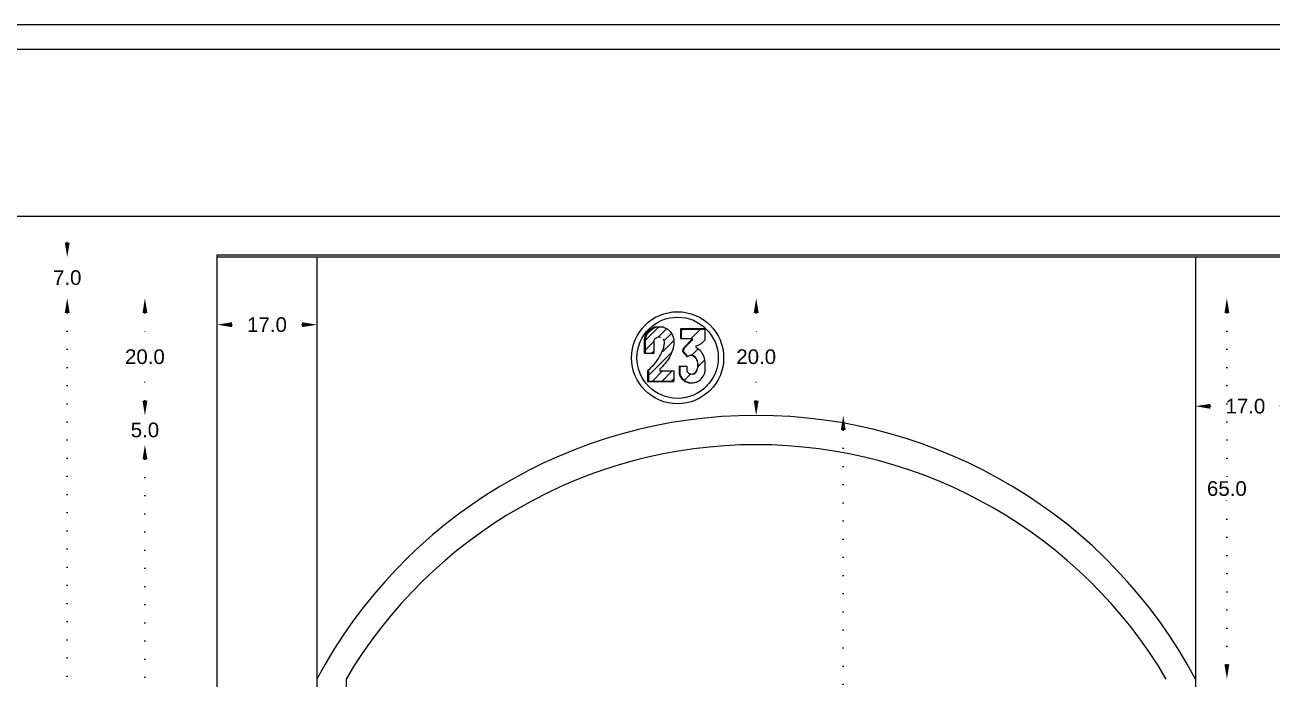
# Model space of a CAD drawing. Header units: inches. Extents: x 104 to 9740, y 936 to 6735.
# Drawn here: x 5600.3 to 5813.1, y 2481.9 to 2593.5 of the extents above; entities that cross this region are included whole.
import ezdxf

# ---------------------------------------------------------------- set-up
doc = ezdxf.new("R2010")
doc.units = ezdxf.units.IN
doc.header["$MEASUREMENT"] = 0
doc.linetypes.add('ACAD_ISO07W100', pattern=[3, 0, -3])
doc.styles.get("Standard").update_dxf_attribs({"font": 'arial.ttf'})
doc.dimstyles.new('Copy of Standard', dxfattribs={"dimtxt": 2.5, "dimasz": 2.5, "dimexe": 0.18, "dimexo": 0.0625, "dimgap": 0.09, "dimtad": 0, "dimtih": 1, "dimtoh": 1, "dimdec": 1, "dimzin": 0, "dimdsep": 46, "dimtxsty": 'Standard', "dimcen": 0.09, "dimse1": 1, "dimse2": 1, "dimadec": 0, "dimazin": 0, "dimtfac": 1, "dimtdec": 1, "dimtix": 1, "dimtofl": 0, "dimtmove": 0, "dimatfit": 3, "dimfxl": 1, "dimtolj": 1, "dimtzin": 0, "dimarcsym": 0})
doc.dimstyles.get("Standard").update_dxf_attribs({"dimtxt": 3, "dimasz": 2.5, "dimexe": 0.18, "dimexo": 0.0625, "dimgap": 0.09, "dimtad": 0, "dimtih": 1, "dimtoh": 1, "dimdec": 1, "dimzin": 0, "dimdsep": 46, "dimtxsty": 'Standard', "dimcen": 0.09, "dimse1": 1, "dimse2": 1, "dimadec": 0, "dimazin": 0, "dimtfac": 1, "dimtdec": 1, "dimtix": 1, "dimtofl": 0, "dimtmove": 0, "dimatfit": 0, "dimfxl": 1, "dimtolj": 1, "dimtzin": 0, "dimarcsym": 0})

# ---------------------------------------------------------------- blocks, each defined once
blk = doc.blocks.new('*D542')
at = {"color": 0, "linetype": 'ACAD_ISO07W100', "lineweight": -2, "transparency": 16777216}
for p, q in [((5635.58, 2542.38), (5638.37, 2542.38)), ((5647.58, 2542.38), (5644.8, 2542.38))]:
    blk.add_line(p, q, dxfattribs=at)
at = {"color": 0, "transparency": 16777216}
for points in [[(5635.58, 2542.8), (5635.58, 2541.96), (5633.08, 2542.38)], [(5647.58, 2542.8), (5647.58, 2541.96), (5650.08, 2542.38)]]:
    blk.add_solid(points, dxfattribs=at)
at = {"layer": 'Defpoints', "color": 0, "transparency": 16777216}
for p in [(5633.08, 2554.3), (5650.08, 2546.9), (5633.08, 2542.38)]:
    blk.add_point(p, dxfattribs=at)
at = {"color": 0, "lineweight": 20, "transparency": 16777216, "insert": (5641.58, 2542.38), "char_height": 2.5, "attachment_point": 5}
blk.add_mtext('\\A1;17.0', dxfattribs=at)
blk = doc.blocks.new('*D498')
at = {"color": 0, "linetype": 'ACAD_ISO07W100', "lineweight": -2, "transparency": 16777216}
for p, q in [((5657.58, 2406.21), (5720.89, 2406.21)), ((5792.58, 2406.21), (5729.27, 2406.21))]:
    blk.add_line(p, q, dxfattribs=at)
at = {"color": 0, "transparency": 16777216}
for points in [[(5657.58, 2406.62), (5657.58, 2405.79), (5655.08, 2406.21)], [(5792.58, 2406.62), (5792.58, 2405.79), (5795.08, 2406.21)]]:
    blk.add_solid(points, dxfattribs=at)
at = {"layer": 'Defpoints', "color": 0, "transparency": 16777216}
for p in [(5655.08, 2546.9), (5795.08, 2546.9), (5795.08, 2406.21)]:
    blk.add_point(p, dxfattribs=at)
at = {"color": 0, "lineweight": 20, "transparency": 16777216, "insert": (5725.08, 2406.21), "char_height": 2.5, "attachment_point": 5}
blk.add_mtext('\\A1;140.0', dxfattribs=at)
blk = doc.blocks.new('*D538')
at = {"color": 0, "linetype": 'ACAD_ISO07W100', "lineweight": -2, "transparency": 16777216}
for p, q in [((5802.58, 2528.46), (5805.37, 2528.46)), ((5814.58, 2528.46), (5811.8, 2528.46))]:
    blk.add_line(p, q, dxfattribs=at)
at = {"color": 0, "transparency": 16777216}
for points in [[(5802.58, 2528.87), (5802.58, 2528.04), (5800.08, 2528.46)], [(5814.58, 2528.87), (5814.58, 2528.04), (5817.08, 2528.46)]]:
    blk.add_solid(points, dxfattribs=at)
at = {"layer": 'Defpoints', "color": 0, "transparency": 16777216}
for p in [(5800.08, 2546.9), (5817.08, 2546.9), (5800.08, 2528.46)]:
    blk.add_point(p, dxfattribs=at)
at = {"color": 0, "lineweight": 20, "transparency": 16777216, "insert": (5808.58, 2528.46), "char_height": 2.5, "attachment_point": 5}
blk.add_mtext('\\A1;17.0', dxfattribs=at)
blk = doc.blocks.new('*D563')
at = {"color": 0, "linetype": 'ACAD_ISO07W100', "lineweight": -2, "transparency": 16777216}
for p, q in [((5620.74, 2544.4), (5620.74, 2538.27)), ((5620.74, 2529.4), (5620.74, 2535.53))]:
    blk.add_line(p, q, dxfattribs=at)
at = {"color": 0, "transparency": 16777216}
for points in [[(5620.33, 2544.4), (5621.16, 2544.4), (5620.74, 2546.9)], [(5620.33, 2529.4), (5621.16, 2529.4), (5620.74, 2526.9)]]:
    blk.add_solid(points, dxfattribs=at)
at = {"layer": 'Defpoints', "color": 0, "transparency": 16777216}
for p in [(5620.74, 2546.9), (5725.08, 2546.9), (5620.74, 2526.9)]:
    blk.add_point(p, dxfattribs=at)
at = {"color": 0, "lineweight": 20, "transparency": 16777216, "insert": (5620.74, 2536.9), "char_height": 2.5, "attachment_point": 5}
blk.add_mtext('\\A1;20.0', dxfattribs=at)
blk = doc.blocks.new('*D564')
at = {"color": 0, "linetype": 'ACAD_ISO07W100', "lineweight": -2, "transparency": 16777216}
for p, q in [((5805.42, 2544.4), (5805.42, 2515.77)), ((5805.42, 2484.4), (5805.42, 2513.03))]:
    blk.add_line(p, q, dxfattribs=at)
at = {"color": 0, "transparency": 16777216}
for points in [[(5805.01, 2544.4), (5805.84, 2544.4), (5805.42, 2546.9)], [(5805.01, 2484.4), (5805.84, 2484.4), (5805.42, 2481.9)]]:
    blk.add_solid(points, dxfattribs=at)
at = {"layer": 'Defpoints', "color": 0, "transparency": 16777216}
for p in [(5800.08, 2546.9), (5800.08, 2481.9), (5805.42, 2481.9)]:
    blk.add_point(p, dxfattribs=at)
at = {"color": 0, "lineweight": 20, "transparency": 16777216, "insert": (5805.42, 2514.4), "char_height": 2.5, "attachment_point": 5}
blk.add_mtext('\\A1;65.0', dxfattribs=at)
blk = doc.blocks.new('*D509')
at = {"color": 0, "linetype": 'ACAD_ISO07W100', "lineweight": -2, "transparency": 16777216}
for p, q in [((5620.74, 2519.4), (5620.74, 2447.27)), ((5620.74, 2372.4), (5620.74, 2444.53))]:
    blk.add_line(p, q, dxfattribs=at)
at = {"color": 0, "transparency": 16777216}
for points in [[(5620.33, 2519.4), (5621.16, 2519.4), (5620.74, 2521.9)], [(5620.33, 2372.4), (5621.16, 2372.4), (5620.74, 2369.9)]]:
    blk.add_solid(points, dxfattribs=at)
at = {"layer": 'Defpoints', "color": 0, "transparency": 16777216}
for p in [(5620.74, 2521.9), (5620.74, 2369.9), (5725.08, 2369.9)]:
    blk.add_point(p, dxfattribs=at)
at = {"color": 0, "lineweight": 20, "transparency": 16777216, "insert": (5620.74, 2445.9), "char_height": 2.5, "attachment_point": 5}
blk.add_mtext('\\A1;152.0', dxfattribs=at)
blk = doc.blocks.new('*D592')
at = {"color": 0, "linetype": 'ACAD_ISO07W100', "lineweight": -2, "transparency": 16777216}
for p, q in [((5620.74, 2529.4), (5620.74, 2531.9)), ((5620.74, 2519.4), (5620.74, 2516.9))]:
    blk.add_line(p, q, dxfattribs=at)
at = {"color": 0, "transparency": 16777216}
for points in [[(5620.33, 2529.4), (5621.16, 2529.4), (5620.74, 2526.9)], [(5620.33, 2519.4), (5621.16, 2519.4), (5620.74, 2521.9)]]:
    blk.add_solid(points, dxfattribs=at)
at = {"layer": 'Defpoints', "color": 0, "transparency": 16777216}
for p in [(5620.74, 2526.9), (5620.74, 2521.9), (5620.74, 2521.9)]:
    blk.add_point(p, dxfattribs=at)
at = {"color": 0, "lineweight": 20, "transparency": 16777216, "insert": (5620.74, 2524.4), "char_height": 2.5, "attachment_point": 5}
blk.add_mtext('\\A1;5.0', dxfattribs=at)
blk = doc.blocks.new('*D598')
at = {"color": 0, "linetype": 'ACAD_ISO07W100', "lineweight": -2, "transparency": 16777216}
for p, q in [((5725.08, 2544.4), (5725.08, 2538.27)), ((5725.08, 2529.4), (5725.08, 2535.53))]:
    blk.add_line(p, q, dxfattribs=at)
at = {"color": 0, "transparency": 16777216}
for points in [[(5724.66, 2544.4), (5725.5, 2544.4), (5725.08, 2546.9)], [(5724.66, 2529.4), (5725.5, 2529.4), (5725.08, 2526.9)]]:
    blk.add_solid(points, dxfattribs=at)
at = {"layer": 'Defpoints', "color": 0, "transparency": 16777216}
for p in [(5725.08, 2546.9), (5725.08, 2546.9), (5725.08, 2526.9)]:
    blk.add_point(p, dxfattribs=at)
at = {"color": 0, "lineweight": 20, "transparency": 16777216, "insert": (5725.08, 2536.9), "char_height": 2.5, "attachment_point": 5}
blk.add_mtext('\\A1;20.0', dxfattribs=at)
blk = doc.blocks.new('*D668')
at = {"color": 0, "linetype": 'ACAD_ISO07W100', "lineweight": -2, "transparency": 16777216}
for p, q in [((5607.48, 2544.4), (5607.48, 2416.97)), ((5607.48, 2286.8), (5607.48, 2414.23))]:
    blk.add_line(p, q, dxfattribs=at)
at = {"color": 0, "transparency": 16777216}
for points in [[(5607.06, 2544.4), (5607.9, 2544.4), (5607.48, 2546.9)], [(5607.06, 2286.8), (5607.9, 2286.8), (5607.48, 2284.3)]]:
    blk.add_solid(points, dxfattribs=at)
at = {"layer": 'Defpoints', "color": 0, "transparency": 16777216}
for p in [(5607.48, 2546.9), (5633.08, 2546.9), (5633.08, 2284.3)]:
    blk.add_point(p, dxfattribs=at)
at = {"color": 0, "lineweight": 20, "transparency": 16777216, "insert": (5607.48, 2415.6), "char_height": 2.5, "attachment_point": 5}
blk.add_mtext('\\A1;262.6', dxfattribs=at)
blk = doc.blocks.new('*D669')
at = {"color": 0, "linetype": 'ACAD_ISO07W100', "lineweight": -2, "transparency": 16777216}
for p, q in [((5607.48, 2556.4), (5607.48, 2558.9)), ((5607.48, 2544.4), (5607.48, 2541.9))]:
    blk.add_line(p, q, dxfattribs=at)
at = {"color": 0, "transparency": 16777216}
for points in [[(5607.06, 2556.4), (5607.9, 2556.4), (5607.48, 2553.9)], [(5607.06, 2544.4), (5607.9, 2544.4), (5607.48, 2546.9)]]:
    blk.add_solid(points, dxfattribs=at)
at = {"layer": 'Defpoints', "color": 0, "transparency": 16777216}
for p in [(5607.48, 2553.9), (5633.08, 2553.9), (5633.08, 2546.9)]:
    blk.add_point(p, dxfattribs=at)
at = {"color": 0, "lineweight": 20, "transparency": 16777216, "insert": (5607.48, 2550.4), "char_height": 2.5, "attachment_point": 5}
blk.add_mtext('\\A1;7.0', dxfattribs=at)
blk = doc.blocks.new('*D889')
at = {"color": 0, "linetype": 'ACAD_ISO07W100', "lineweight": -2, "transparency": 16777216}
for p, q in [((5739.94, 2524.4), (5739.94, 2450.02)), ((5739.94, 2372.4), (5739.94, 2446.78))]:
    blk.add_line(p, q, dxfattribs=at)
at = {"color": 0, "transparency": 16777216}
for points in [[(5739.53, 2524.4), (5740.36, 2524.4), (5739.94, 2526.9)], [(5739.53, 2372.4), (5740.36, 2372.4), (5739.94, 2369.9)]]:
    blk.add_solid(points, dxfattribs=at)
at = {"layer": 'Defpoints', "color": 0, "transparency": 16777216}
for p in [(5725.08, 2526.9), (5725.08, 2369.9), (5739.94, 2369.9)]:
    blk.add_point(p, dxfattribs=at)
at = {"color": 0, "lineweight": 20, "transparency": 16777216, "insert": (5739.94, 2448.4), "char_height": 3, "attachment_point": 5}
blk.add_mtext('\\A1;157.0', dxfattribs=at)

msp = doc.modelspace()

# ---------------------------------------------------------------- hatches: boundary and pattern name
at = {"lineweight": 20}
h = msp.add_hatch(dxfattribs=at)
h.set_pattern_fill('ANSI31', color=256, scale=9.218651)
h.set_pattern_definition([(45, (5070.7744, 3110.2445), (-0.8148213, 0.8148213), [])])
h.paths.add_polyline_path([(5711, 2534.5), (5708.64, 2534.5), (5708.64, 2534.78), (5708.88, 2535.01), (5709.11, 2535.25), (5709.33, 2535.5), (5709.54, 2535.75), (5709.74, 2536.02), (5709.93, 2536.29), (5710.11, 2536.57), (5710.28, 2536.86), (5710.43, 2537.16), (5710.57, 2537.46), (5710.7, 2537.77), (5710.74, 2537.89), (5710.82, 2538.08), (5710.88, 2538.27), (5710.93, 2538.47), (5710.97, 2538.67), (5711, 2538.88), (5711.02, 2539.08), (5711.03, 2539.29), (5711.03, 2539.49), (5711.02, 2539.7), (5711, 2539.9), (5710.8, 2540.6), (5710.41, 2541.21), (5709.87, 2541.68), (5709.28, 2541.95), (5708.66, 2542.04), (5707.95, 2541.94), (5707.3, 2541.64), (5706.76, 2541.17), (5706.38, 2540.57), (5706.18, 2539.88), (5706.19, 2539.16), (5706.19, 2537.51), (5707.66, 2537.51), (5707.66, 2539.68), (5707.8, 2539.94), (5707.99, 2540.13), (5708.23, 2540.25), (5708.5, 2540.29), (5708.66, 2540.26), (5708.76, 2540.25), (5708.76, 2540.24), (5708.92, 2540.22), (5709.16, 2540.1), (5709.35, 2539.92), (5709.47, 2539.68), (5709.52, 2539.42), (5709.52, 2539.26), (5709.51, 2539.09), (5709.49, 2538.92), (5709.47, 2538.76), (5709.44, 2538.59), (5709.4, 2538.43), (5709.35, 2538.27), (5709.3, 2538.11), (5709.23, 2537.96), (5709.16, 2537.81), (5709.08, 2537.63), (5708.92, 2537.31), (5708.75, 2537), (5708.57, 2536.69), (5708.37, 2536.39), (5708.16, 2536.1), (5707.95, 2535.82), (5707.72, 2535.54), (5707.48, 2535.27), (5707.23, 2535.02), (5706.97, 2534.77), (5706.71, 2534.53), (5706.71, 2532.71), (5711, 2532.71)])
h = msp.add_hatch(dxfattribs=at)
h.set_pattern_fill('ANSI31', color=256, scale=17)
h.set_pattern_definition([(45, (4681.0425, 3424.4275), (-1.502602, 1.502602), [])])
h.paths.add_polyline_path([(5716.37, 2541.64), (5712.27, 2541.64), (5712.27, 2540.05), (5714.06, 2540.05), (5714.15, 2540.02), (5714.15, 2539.75), (5712.89, 2538.47), (5712.81, 2538.38), (5712.77, 2538.33), (5712.74, 2538.28), (5712.72, 2538.23), (5712.69, 2538.17), (5712.67, 2538.11), (5712.66, 2538.05), (5712.65, 2538), (5712.63, 2537.87), (5712.64, 2537.81), (5713.38, 2536.95), (5713.4, 2536.97), (5713.5, 2537.04), (5713.6, 2537.09), (5713.71, 2537.13), (5713.82, 2537.16), (5713.93, 2537.16), (5714.03, 2537.16), (5714.15, 2537.16), (5714.26, 2537.13), (5714.36, 2537.09), (5714.46, 2537.04), (5714.56, 2536.97), (5714.64, 2536.89), (5714.78, 2536.72), (5714.9, 2536.54), (5715, 2536.34), (5715.08, 2536.14), (5715.13, 2535.93), (5715.17, 2535.71), (5715.18, 2535.49), (5715.17, 2535.27), (5715.14, 2535.06), (5715.08, 2534.85), (5715, 2534.64), (5714.9, 2534.44), (5714.83, 2534.3), (5714.74, 2534.17), (5714.62, 2534.07), (5714.47, 2533.99), (5714.38, 2533.96), (5714.23, 2533.91), (5714.06, 2533.89), (5713.9, 2533.91), (5713.75, 2533.96), (5713.6, 2534.03), (5713.48, 2534.14), (5713.38, 2534.27), (5713.31, 2534.42), (5713.31, 2535.23), (5712.07, 2535.23), (5712.07, 2533.9), (5712.16, 2533.7), (5712.27, 2533.5), (5712.4, 2533.32), (5712.54, 2533.15), (5712.71, 2532.99), (5712.89, 2532.86), (5713.08, 2532.74), (5713.28, 2532.64), (5713.49, 2532.57), (5713.71, 2532.51), (5713.94, 2532.48), (5714.16, 2532.47), (5714.43, 2532.5), (5714.7, 2532.55), (5714.96, 2532.63), (5715.15, 2532.72), (5715.35, 2532.84), (5715.57, 2533.01), (5715.77, 2533.2), (5715.94, 2533.41), (5716.09, 2533.64), (5716.21, 2533.89), (5716.31, 2534.15), (5716.37, 2534.42), (5716.37, 2535.81), (5716.36, 2536.07), (5716.32, 2536.34), (5716.27, 2536.6), (5716.19, 2536.86), (5716.09, 2537.11), (5715.97, 2537.34), (5715.82, 2537.57), (5715.66, 2537.79), (5715.49, 2537.99), (5715.29, 2538.17), (5715.08, 2538.34), (5714.86, 2538.49), (5714.86, 2538.76), (5715, 2538.81), (5715.15, 2538.86), (5715.29, 2538.92), (5715.43, 2538.99), (5715.56, 2539.07), (5715.69, 2539.15), (5715.82, 2539.24), (5715.94, 2539.34), (5716.05, 2539.44), (5716.16, 2539.55), (5716.27, 2539.66), (5716.37, 2539.78)])

# ---------------------------------------------------------------- linework, layer by layer
for p, q in [((5633.08, 2554.3), (6175.78, 2554.3)), ((5633.08, 2284.3), (5633.08, 2554.3)), ((6175.78, 2553.9), (5633.08, 2553.9)), ((5650.08, 2553.9), (5650.08, 2284.3)), ((5800.08, 2553.9), (5800.08, 2284.3)), ((5712.15, 2541.68), (5712.15, 2540.05)), ((5712.15, 2540.05), (5712.27, 2540.05)), ((5712.27, 2541.64), (5712.27, 2540.05)), ((5712.27, 2540.05), (5714.06, 2540.05)), ((5714.06, 2540.05), (5714.15, 2540.02)), ((5714.15, 2540.02), (5714.15, 2539.75)), ((5714.38, 2533.96), (5714.23, 2533.91)), ((5655.08, 2481.9), (5655.08, 2369.9))]:
    msp.add_line(p, q, dxfattribs=at)
for points in [[(5489.39, 1993.79), (6337.6, 1993.79), (6337.6, 2593.54), (5489.39, 2593.54)], [(5496, 2589.42), (5856.52, 2589.42), (5856.52, 2560.86), (5496, 2560.86)], [(5497.34, 2019.91), (6329.41, 2019.91), (6328.07, 2560.86), (5496, 2560.86)], [(5712.27, 2541.64), (5716.37, 2541.64), (5716.37, 2541.68), (5712.15, 2541.68)], [(5714.15, 2537.16), (5714.03, 2537.16), (5713.93, 2537.16), (5714.05, 2537.16), (5714.16, 2537.13), (5714.27, 2537.09), (5714.37, 2537.04), (5714.46, 2536.97), (5714.55, 2536.89), (5714.69, 2536.72), (5714.81, 2536.53), (5714.91, 2536.34), (5714.99, 2536.13), (5715.05, 2535.92), (5715.08, 2535.7), (5715.09, 2535.48), (5715.08, 2535.26), (5715.05, 2535.04), (5714.99, 2534.82), (5714.91, 2534.61), (5714.82, 2534.42), (5714.74, 2534.27), (5714.65, 2534.14), (5714.52, 2534.03), (5714.38, 2533.96), (5714.47, 2533.99), (5714.62, 2534.07), (5714.74, 2534.17), (5714.83, 2534.3), (5714.9, 2534.44), (5715, 2534.64), (5715.08, 2534.85), (5715.14, 2535.06), (5715.17, 2535.27), (5715.18, 2535.49), (5715.17, 2535.71), (5715.13, 2535.93), (5715.08, 2536.14), (5715, 2536.34), (5714.9, 2536.54), (5714.78, 2536.72), (5714.64, 2536.89), (5714.56, 2536.97), (5714.46, 2537.04), (5714.36, 2537.09), (5714.26, 2537.13)]]:
    msp.add_lwpolyline(points, close=True, dxfattribs=at)
for points in [[(5706, 2537.51), (5706, 2539.18), (5705.99, 2539.9), (5706.19, 2540.6), (5706.58, 2541.21), (5707.12, 2541.68), (5707.78, 2541.99), (5708.5, 2542.09), (5709.21, 2541.99), (5709.28, 2541.95), (5709.87, 2541.68), (5710.41, 2541.21), (5710.8, 2540.6), (5711, 2539.9), (5711.02, 2539.7), (5711.03, 2539.49), (5711.03, 2539.29), (5711.02, 2539.08), (5711, 2538.88), (5710.97, 2538.67), (5710.93, 2538.47), (5710.88, 2538.27), (5710.82, 2538.08), (5710.74, 2537.89), (5710.7, 2537.77), (5710.57, 2537.46), (5710.43, 2537.16), (5710.28, 2536.86), (5710.11, 2536.57), (5709.93, 2536.29), (5709.74, 2536.02), (5709.54, 2535.75), (5709.33, 2535.5), (5709.11, 2535.25), (5708.88, 2535.01), (5708.64, 2534.78), (5708.64, 2534.5), (5711, 2534.5), (5711, 2532.71), (5711, 2532.66), (5706.52, 2532.66)], [(5706.19, 2537.51), (5706.19, 2539.16), (5706.18, 2539.88), (5706.38, 2540.57), (5706.76, 2541.17), (5707.3, 2541.64), (5707.95, 2541.94), (5708.66, 2542.04), (5709.28, 2541.95)], [(5706, 2537.51), (5706.19, 2537.51), (5707.67, 2537.51), (5707.67, 2539.63), (5707.68, 2539.71), (5707.8, 2539.94), (5708, 2540.13), (5708.23, 2540.25), (5708.5, 2540.29), (5708.66, 2540.26), (5708.76, 2540.25), (5708.77, 2540.25)], [(5709.19, 2539.94), (5709.32, 2539.7), (5709.36, 2539.44), (5709.36, 2539.27), (5709.35, 2539.1), (5709.34, 2538.94), (5709.31, 2538.77), (5709.28, 2538.6), (5709.24, 2538.44), (5709.19, 2538.28), (5709.14, 2538.12), (5709.07, 2537.96), (5709, 2537.81), (5708.92, 2537.63), (5708.76, 2537.31), (5708.59, 2536.99), (5708.4, 2536.68), (5708.2, 2536.38), (5707.99, 2536.09), (5707.78, 2535.8), (5707.54, 2535.52), (5707.3, 2535.25), (5707.05, 2534.99), (5706.79, 2534.74), (5706.52, 2534.5), (5706.52, 2532.66), (5706.71, 2532.71), (5711, 2532.71)], [(5714.06, 2539.78), (5712.78, 2538.49), (5712.7, 2538.39), (5712.66, 2538.34), (5712.63, 2538.29), (5712.6, 2538.24), (5712.58, 2538.18), (5712.56, 2538.12), (5712.55, 2538.06), (5712.53, 2538), (5712.52, 2537.88), (5712.52, 2537.82), (5713.32, 2536.89), (5713.38, 2536.95), (5713.4, 2536.97), (5713.5, 2537.04), (5713.6, 2537.09), (5713.71, 2537.13), (5713.82, 2537.16), (5713.93, 2537.16)], [(5714.06, 2540.05), (5714.06, 2539.78), (5714.15, 2539.75), (5712.89, 2538.47), (5712.81, 2538.38), (5712.77, 2538.33), (5712.74, 2538.28), (5712.72, 2538.23), (5712.69, 2538.17), (5712.67, 2538.11), (5712.66, 2538.05), (5712.65, 2538), (5712.63, 2537.87), (5712.64, 2537.81), (5713.38, 2536.95)], [(5715.57, 2533.01), (5715.77, 2533.2), (5715.94, 2533.41), (5716.09, 2533.64), (5716.21, 2533.89), (5716.31, 2534.15), (5716.37, 2534.42), (5716.37, 2535.81), (5716.36, 2536.07), (5716.32, 2536.34), (5716.27, 2536.6), (5716.19, 2536.86), (5716.09, 2537.11), (5715.97, 2537.34), (5715.82, 2537.57), (5715.66, 2537.79), (5715.49, 2537.99), (5715.29, 2538.17), (5715.08, 2538.34), (5714.86, 2538.49), (5714.86, 2538.76), (5715, 2538.81), (5715.15, 2538.86), (5715.29, 2538.92), (5715.43, 2538.99), (5715.56, 2539.07), (5715.69, 2539.15), (5715.82, 2539.24), (5715.94, 2539.34), (5716.05, 2539.44), (5716.16, 2539.55), (5716.27, 2539.66), (5716.37, 2539.78), (5716.37, 2541.64)], [(5706.52, 2534.5), (5706.71, 2534.53), (5706.71, 2532.71)], [(5714.23, 2533.91), (5714.06, 2533.89), (5713.9, 2533.91), (5713.75, 2533.96), (5713.6, 2534.03), (5713.48, 2534.14), (5713.38, 2534.27), (5713.31, 2534.42), (5713.31, 2535.23), (5712.07, 2535.23), (5711.95, 2535.23), (5711.95, 2533.87), (5712.04, 2533.66), (5712.15, 2533.46), (5712.28, 2533.28), (5712.43, 2533.11), (5712.6, 2532.95), (5712.78, 2532.81), (5712.97, 2532.69), (5713.18, 2532.6), (5713.39, 2532.52), (5713.61, 2532.47), (5713.84, 2532.43), (5714.06, 2532.43), (5714.34, 2532.45), (5714.61, 2532.5), (5714.87, 2532.59), (5715.12, 2532.7), (5715.15, 2532.72), (5715.35, 2532.84), (5715.57, 2533.01)], [(5712.07, 2535.23), (5712.07, 2533.9), (5712.16, 2533.7), (5712.27, 2533.5), (5712.4, 2533.32), (5712.54, 2533.15), (5712.71, 2532.99), (5712.89, 2532.86), (5713.08, 2532.74), (5713.28, 2532.64), (5713.49, 2532.57), (5713.71, 2532.51), (5713.94, 2532.48), (5714.16, 2532.47), (5714.43, 2532.5), (5714.7, 2532.55), (5714.96, 2532.63), (5715.15, 2532.72)]]:
    msp.add_lwpolyline(points, dxfattribs=at)
for radius in [7.86, 6.94]:
    msp.add_circle((5711.66, 2536.73), radius, dxfattribs=at)
for centre, radius, start, end in [((5725.08, 2441.9), 85, 28.0725, 151.9275), ((5725.08, 2440.65), 81.25, 30.5102, 149.4898)]:
    msp.add_arc(centre, radius, start, end, dxfattribs=at)

# ---------------------------------------------------------------- dimensions: what is measured, and where the dimension line sits
for base, p1, p2, angle, dimstyle, picture, middle in [((5607.48, 2553.9), (5633.08, 2546.9), (5633.08, 2553.9), 90, 'Copy of Standard', '*D669', (5607.48, 2550.4)), ((5607.48, 2546.9), (5633.08, 2284.3), (5633.08, 2546.9), 270, 'Copy of Standard', '*D668', (5607.48, 2415.6)), ((5620.74, 2546.9), (5620.74, 2526.9), (5725.08, 2546.9), 90, 'Copy of Standard', '*D563', (5620.74, 2536.9)), ((5725.08, 2546.9), (5725.08, 2526.9), (5725.08, 2546.9), 90, 'Copy of Standard', '*D598', (5725.08, 2536.9)), ((5805.42, 2481.9), (5800.08, 2546.9), (5800.08, 2481.9), 90, 'Copy of Standard', '*D564', (5805.42, 2514.4)), ((5620.74, 2521.9), (5620.74, 2526.9), (5620.74, 2521.9), 90, 'Copy of Standard', '*D592', (5620.74, 2524.4)), ((5739.94, 2369.9), (5725.08, 2526.9), (5725.08, 2369.9), 90, 'Standard', '*D889', (5739.94, 2448.4)), ((5620.74, 2369.9), (5620.74, 2521.9), (5725.08, 2369.9), 90, 'Copy of Standard', '*D509', (5620.74, 2445.9))]:
    dim = msp.add_linear_dim(base=base, p1=p1, p2=p2, angle=angle, dimstyle=dimstyle, dxfattribs=at)
    dim.commit()
    dim.dimension.update_dxf_attribs({"geometry": picture, "text_midpoint": middle})
for base, p1, p2, picture, middle in [((5633.08, 2542.38), (5650.08, 2546.9), (5633.08, 2554.3), '*D542', (5641.58, 2542.38)), ((5795.08, 2406.21), (5655.08, 2546.9), (5795.08, 2546.9), '*D498', (5725.08, 2406.21))]:
    dim = msp.add_linear_dim(base=base, p1=p1, p2=p2, dimstyle='Copy of Standard', dxfattribs=at)
    dim.commit()
    dim.dimension.update_dxf_attribs({"geometry": picture, "text_midpoint": middle, "dimtype": 160})
dim = msp.add_linear_dim(base=(5800.08, 2528.46), p1=(5817.08, 2546.9), p2=(5800.08, 2546.9), dimstyle='Copy of Standard', dxfattribs=at)
dim.commit()
dim.dimension.update_dxf_attribs({"geometry": '*D538', "text_midpoint": (5808.58, 2528.46)})

doc.saveas('drawing.dxf')
